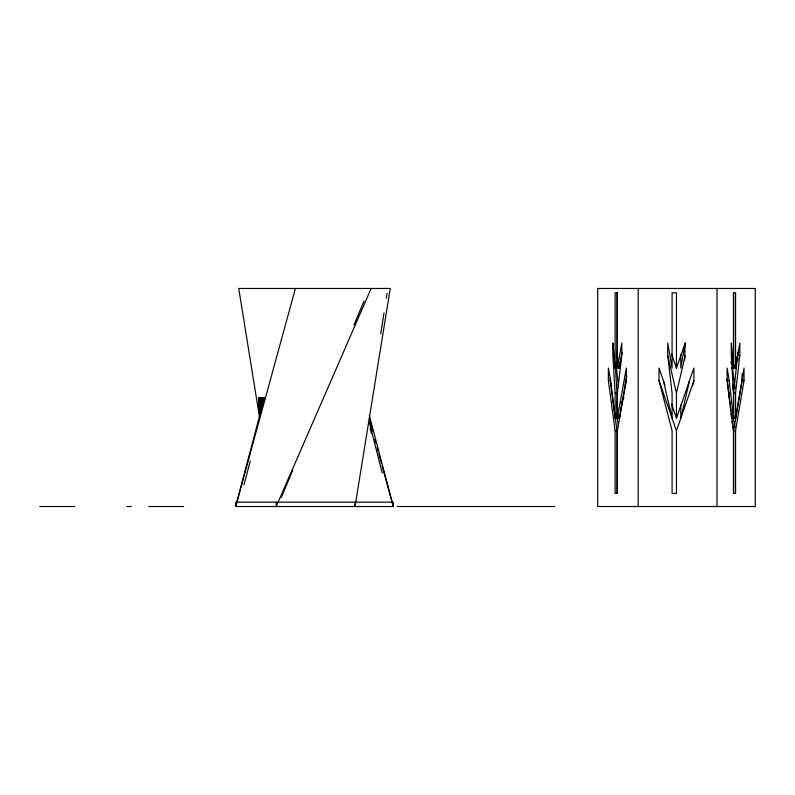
<?xml version="1.0" encoding="UTF-8"?>
<svg xmlns="http://www.w3.org/2000/svg" width="795" height="795" viewBox="0 0 795 795"><rect width="100%" height="100%" fill="white"/><g stroke="black" fill="none" stroke-linecap="round" stroke-linejoin="round"><path stroke-width="1.19" d="M259.756 416.083L259.786 397.5L259.985 416.083M260.124 416.083L260.939 397.5L259.895 416.083L258.643 397.5L259.617 416.083M737.889 360.224L738.028 357.879M619.991 361.795L619.464 368.065L619.464 365.601M736.488 361.795L735.922 368.065L735.922 361.894M736.627 360.224L736.905 357.094M260.571 412.903L262.092 397.5L259.995 416.461M619.722 415.865L619.464 418.22L619.464 415.825M623.469 399.408L623.737 397.053M625.317 382.952L625.715 379.821M731.032 413.509L731.559 418.22L733.447 418.22L729.214 380.596L727.097 368.065L727.097 380.596L733.447 430.751L733.447 493.447L735.564 493.447L735.564 430.751L744.041 380.596L744.041 368.065L735.564 418.22L733.676 418.22L733.676 393.137L737.909 352.106M735.564 418.22L735.564 393.137L739.807 355.524L739.807 342.983L735.564 368.065L733.676 368.065L733.676 292.838M684.634 360.224L685.181 342.983L676.456 368.065L671.546 353.954M625.019 386.867L625.287 384.78M625.546 382.693L625.814 380.596M261.426 409.355L263.244 397.5L260.7 412.903M380.755 333.801L384.005 312.972M386.31 298.274L387.076 293.375M733.676 368.065L734.212 364.925M733.676 418.22L734.073 415.865M742.152 373.759L742.152 380.596L733.676 430.751L733.676 493.447M685.181 342.983L680.818 368.065L680.818 354.5M622.038 352.394L619.235 368.065L617.347 368.065L616.552 363.365M626.808 375.896L619.235 418.22L617.347 418.22L616.552 413.509M742.301 380.596L742.58 379.036M671.546 404.108L676.456 418.22L676.456 393.137L685.181 355.524M689.543 380.596L680.818 418.22L680.818 405.082M692.534 385.823L693.906 380.596L693.906 368.065L676.456 418.22M264.387 397.5L235.698 506.524L393.286 506.524L393.286 502.162L235.698 502.162L235.698 506.524L295.382 288.476M243.936 484.96L250.276 461.001M664.193 382.952L659.015 368.065L659.015 380.596L672.093 430.751L672.093 493.447L676.456 493.447L676.456 430.751L693.906 380.596M281.311 497.392L292.858 469.994M353.944 325.006L364.04 301.037M371.146 288.476L276.243 506.524L276.243 502.162M737.909 355.524L739.807 355.524M615.449 367.28L616.99 393.137L616.99 418.22L615.101 418.22L615.101 393.137L612.856 355.524L612.856 342.983L615.101 368.065L616.99 368.065L616.99 292.838M731.559 368.065L733.447 368.065L733.447 292.838L735.564 292.838L735.564 368.065L735.286 366.495M615.101 418.22L610.61 380.596L608.374 368.065L608.374 380.596L610.262 380.596L614.883 415.079M727.067 379.036L727.326 380.596L729.214 380.596M742.152 380.596L744.041 380.596M615.101 393.137L616.99 393.137M733.676 393.137L735.564 393.137M608.374 380.596L615.101 430.751L616.99 430.751L616.99 493.447M735.564 430.751L733.676 430.751L731.996 421.35M39.75 506.524L74.641 506.524M126.971 506.524L131.334 506.524M148.774 506.524L183.665 506.524M397.053 506.524L554.642 506.524M664.461 383.737L665.008 385.307M659.015 380.596L676.456 430.751M369.347 419.064L372.626 431.049M374.922 439.436L375.906 443.024M377.218 447.824L378.201 451.411M378.857 453.806L381.481 463.396M382.137 465.791L393.286 506.524L369.327 415.467M370.132 428.654L371.404 433.444M369.407 422.662L382.226 472.975M676.456 368.065L676.456 292.838L672.093 292.838L672.093 368.065L667.73 342.983L667.73 355.524L676.456 393.137M663.378 380.596L672.093 418.22L672.093 393.137L667.73 355.524M727.336 384.78L727.713 386.867M728.458 391.051L728.836 393.137M733.328 418.22L735.007 427.621M616.592 352.394L618.172 361.795M618.967 366.495L619.235 368.065L619.235 364.368M616.453 401.763L618.043 411.164M618.838 415.865L619.235 418.22L619.235 414.632M611.295 383.737L611.643 385.823M616.592 415.079L618.53 426.577M259.508 417.097L238.729 288.476L390.256 288.476L355.037 506.524L355.037 502.162M615.022 416.123L616.99 430.751M732.483 367.28L735.007 388.437M732.563 383.737L733.397 390.792M616.433 413.509L616.99 418.22M727.326 380.596L729.979 404.108M730.237 406.464L730.774 411.164M616.324 367.28L618.44 386.082M616.433 361.795L616.99 368.065M733.447 368.065L731.33 342.983L731.33 355.524L733.447 393.137L733.447 418.22M731.032 361.795L731.162 363.365M742.659 378.321L742.659 380.596M731.559 360.662L731.559 364.368M731.559 413.44L731.559 418.22M717.001 288.476L717.001 506.524M638.206 288.476L638.206 506.524M621.352 356.965L621.352 360.662M621.352 401.495L621.352 403.89M621.352 406.275L621.352 408.66M615.101 368.065L615.101 292.838L617.347 292.838L617.347 368.065L621.829 342.983L621.829 355.524L617.347 393.137L617.347 418.22L626.321 368.065L626.321 380.596L617.347 430.751L617.347 493.447L615.101 493.447L615.101 430.751M610.262 378.321L610.262 380.596M755.25 288.476L597.661 288.476L597.661 506.524L755.25 506.524L755.25 288.476"/></g></svg>
